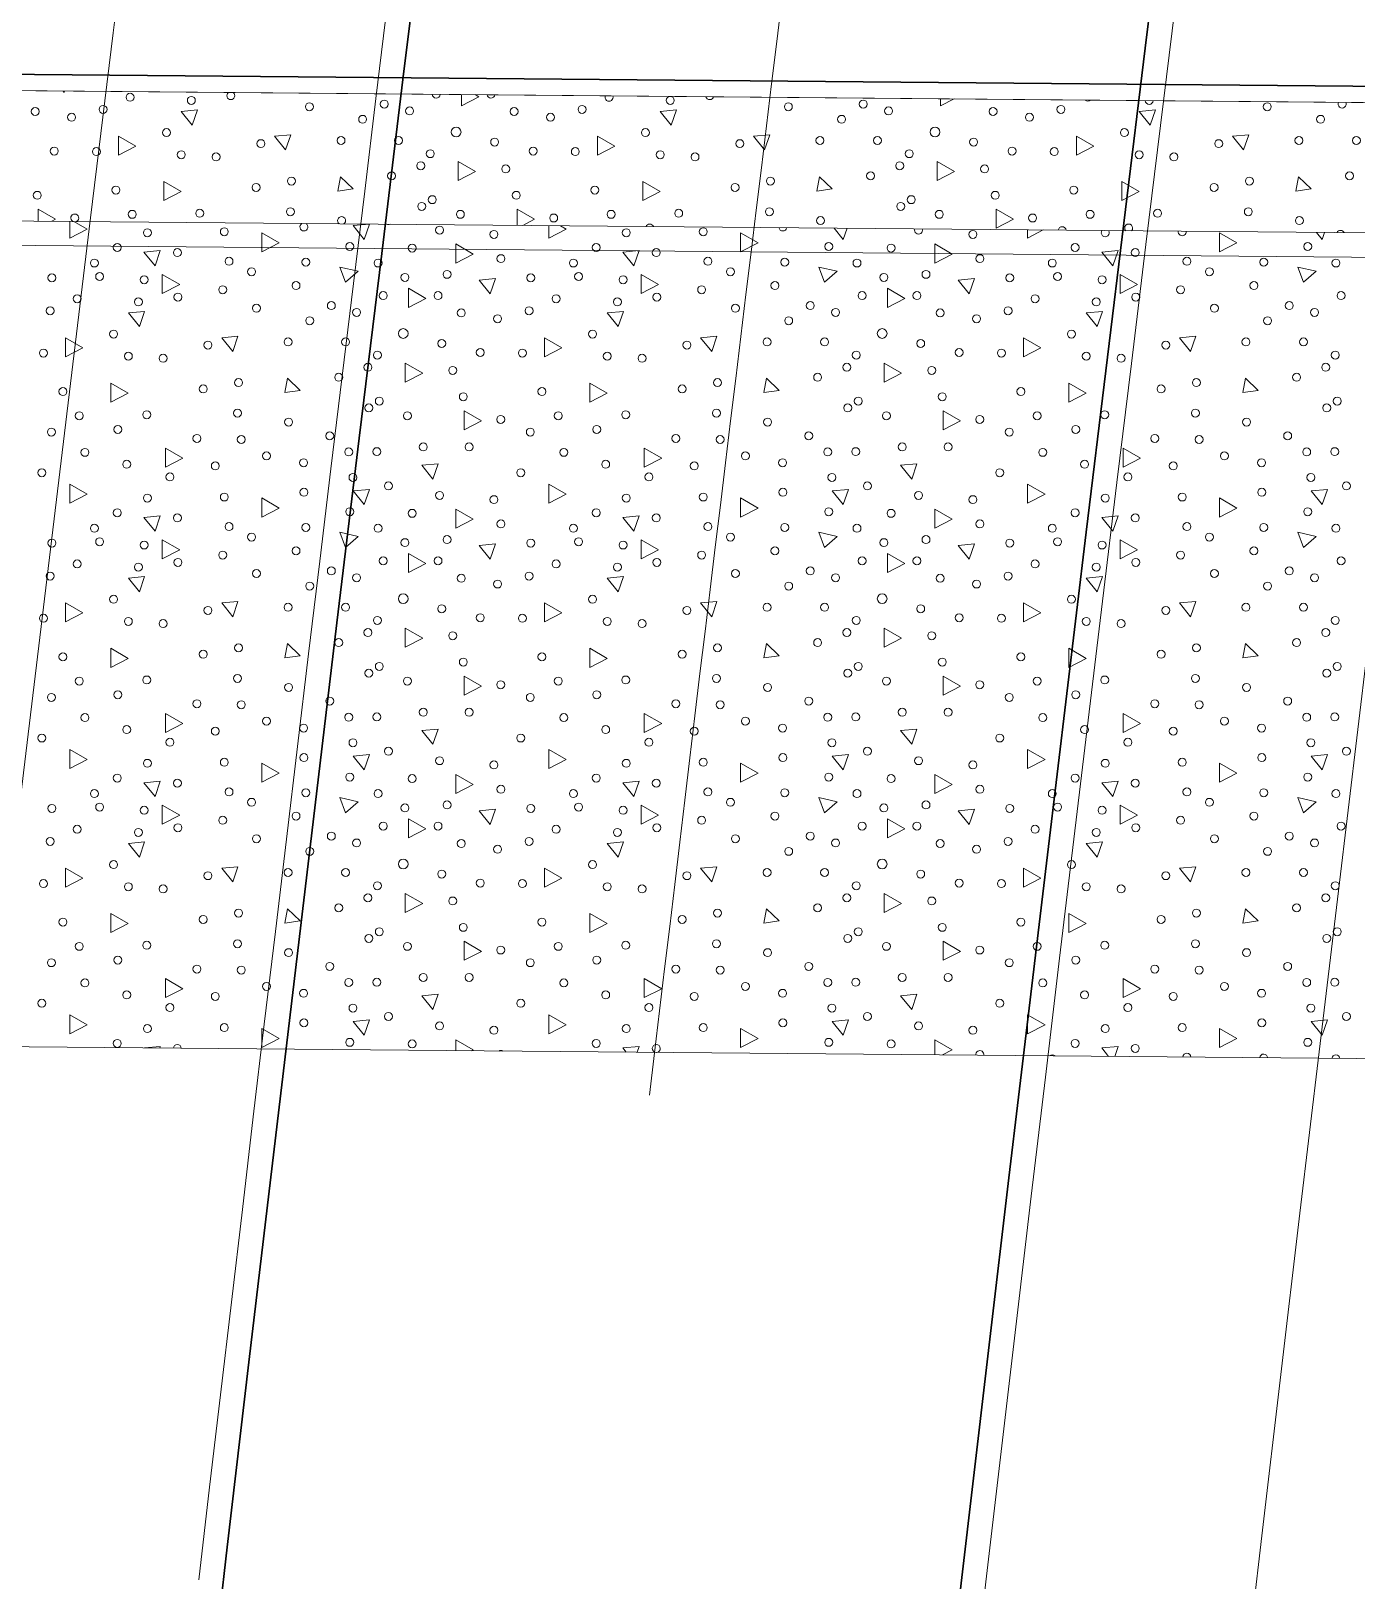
# Model space of a CAD drawing. Extents: x 2536801 to 2538856, y 7112140 to 7131569.
# Drawn here: x 2538284.7 to 2538338.9, y 7129073.7 to 7129137.1 of the extents above; entities that cross this region are included whole.
import ezdxf

# ---------------------------------------------------------------- set-up
doc = ezdxf.new("R2010")
doc.units = 0
doc.header["$LTSCALE"] = 100
doc.header["$MEASUREMENT"] = 0
for name, color, linetype, lineweight in [('D_BOC_XST', 4, 'Continuous', 13), ('D_CTB_1', 2, 'Continuous', 0), ('D_EOS_ML', 7, 'Continuous', 30), ('D_EOT_ML', 7, 'Continuous', 13), ('D_FOC_XST', 4, 'Continuous', 30), ('D_RIPRAP_1', 7, 'Continuous', 0)]:
    doc.layers.add(name, color=color, linetype=linetype, lineweight=lineweight)

msp = doc.modelspace()

# ---------------------------------------------------------------- linework, layer by layer
at = {"layer": 'D_BOC_XST', "lineweight": 0}
msp.add_line((2538223.747, 7129135.167), (2538357.661, 7129133.989), dxfattribs=at)
at = {"layer": 'D_BOC_XST', "lineweight": 0, "flags": 128}
msp.add_lwpolyline([(2538357.661, 7129133.989), (2538223.748, 7129135.167)], dxfattribs=at)
at = {"layer": 'D_CTB_1', "linetype": 'Continuous', "lineweight": 0, "ltscale": 0.025, "extrusion": (0, 0, -1)}
for radius, start, end in [(11516, 6.670132, 11.5299872), (11484, 1.8249254, 8.0891807), (11500, 6.7789796, 7.8867812)]:
    msp.add_arc((-2549729.581, 7127736.073), radius, start, end, dxfattribs=at)
at = {"layer": 'D_EOS_ML', "extrusion": (0, 0, -1)}
for radius, start, end in [(11515, 1.8249254, 11.5299872), (11485, 1.8249254, 10.3229376), (11597, 2.4104599, 9.790869)]:
    msp.add_arc((-2549729.581, 7127736.073), radius, start, end, dxfattribs=at)
at = {"layer": 'D_EOT_ML', "extrusion": (0, 0, -1)}
for radius, start, end in [(11527, 1.8249254, 11.5299872), (11473, 1.8249254, 10.3226488), (11587, 2.5612782, 9.6484591)]:
    msp.add_arc((-2549729.581, 7127736.073), radius, start, end, dxfattribs=at)
at = {"layer": 'D_FOC_XST'}
msp.add_line((2538223.754, 7129135.834), (2538358.409, 7129134.649), dxfattribs=at)
at = {"layer": 'D_RIPRAP_1', "color": 7, "linetype": 'Continuous', "lineweight": 0}
for p, q in [((2538297.222, 7129130.524), (2538297.33, 7129131.108)), ((2538297.848, 7129130.612), (2538297.222, 7129130.524)), ((2538297.33, 7129131.108), (2538297.848, 7129130.612)), ((2538316.824, 7129130.524), (2538316.932, 7129131.108)), ((2538317.45, 7129130.612), (2538316.824, 7129130.524)), ((2538316.932, 7129131.108), (2538317.45, 7129130.612)), ((2538336.426, 7129130.524), (2538336.534, 7129131.108)), ((2538337.052, 7129130.612), (2538336.426, 7129130.524)), ((2538336.534, 7129131.108), (2538337.052, 7129130.612)), ((2538262.841, 7129128.49), (2538358.348, 7129127.649)), ((2538295.056, 7129122.28), (2538295.164, 7129122.864)), ((2538295.682, 7129122.368), (2538295.056, 7129122.28)), ((2538295.164, 7129122.864), (2538295.682, 7129122.368)), ((2538314.658, 7129122.28), (2538314.766, 7129122.864)), ((2538315.284, 7129122.368), (2538314.658, 7129122.28)), ((2538314.766, 7129122.864), (2538315.284, 7129122.368)), ((2538334.26, 7129122.28), (2538334.368, 7129122.864)), ((2538334.886, 7129122.368), (2538334.26, 7129122.28)), ((2538334.368, 7129122.864), (2538334.886, 7129122.368)), ((2538295.056, 7129111.424), (2538295.164, 7129112.008)), ((2538295.682, 7129111.512), (2538295.056, 7129111.424)), ((2538295.164, 7129112.008), (2538295.682, 7129111.512)), ((2538314.658, 7129111.424), (2538314.766, 7129112.008)), ((2538315.284, 7129111.512), (2538314.658, 7129111.424)), ((2538314.766, 7129112.008), (2538315.284, 7129111.512)), ((2538334.26, 7129111.424), (2538334.368, 7129112.008)), ((2538334.886, 7129111.512), (2538334.26, 7129111.424)), ((2538334.368, 7129112.008), (2538334.886, 7129111.512)), ((2538295.056, 7129100.568), (2538295.164, 7129101.152)), ((2538295.164, 7129101.152), (2538295.682, 7129100.656)), ((2538314.658, 7129100.568), (2538314.766, 7129101.152)), ((2538314.766, 7129101.152), (2538315.284, 7129100.656)), ((2538334.26, 7129100.568), (2538334.368, 7129101.152)), ((2538334.368, 7129101.152), (2538334.886, 7129100.656)), ((2538295.682, 7129100.656), (2538295.056, 7129100.568)), ((2538315.284, 7129100.656), (2538314.658, 7129100.568)), ((2538334.886, 7129100.656), (2538334.26, 7129100.568))]:
    msp.add_line(p, q, dxfattribs=at)
at = {"layer": 'D_RIPRAP_1', "color": 7, "linetype": 'Continuous', "lineweight": 0, "flags": 128}
for points in [[(2538223.748, 7129135.167), (2538357.661, 7129133.989, -0.264232), (2538408.941, 7129104.255, -0.088771), (2538416.221, 7129084.409), (2538417.1, 7129084.305, 0.096526), (2538409.142, 7129105.833, 0.259472), (2538358.409, 7129134.649), (2538223.754, 7129135.834, -0.000001)], [(2538262.85, 7129129.49), (2538358.357, 7129128.649, -0.25617), (2538403.665, 7129103.284), (2538408.851, 7129094.993, 0.000211), (2538407.706, 7129085.424), (2538416.221, 7129084.409, 0.088771), (2538408.941, 7129104.255, 0.264232), (2538357.661, 7129133.989), (2538223.748, 7129135.167)]]:
    msp.add_lwpolyline(points, format="xyb", dxfattribs=at)
for points in [[(2538416.221, 7129084.409, 0.088771), (2538408.941, 7129104.255, 0.264232), (2538357.661, 7129133.989), (2538223.748, 7129135.167, 0.000001), (2538223.748, 7129135.167), (2538223.747, 7129135.167, 0.000001), (2538223.747, 7129135.167, 0.033064), (2538217.241, 7129134.794, 0.005237), (2538216.217, 7129134.656, 0.000823), (2538211.673, 7129096.728), (2538217.347, 7129105.3, -0.253968), (2538262.85, 7129129.49), (2538358.357, 7129128.649, -0.25617), (2538403.665, 7129103.284), (2538408.851, 7129094.993, 0.000013), (2538408.781, 7129094.41, 0.000198), (2538407.706, 7129085.424)], [(2538211.673, 7129096.728, 0.000013), (2538211.604, 7129096.145), (2538408.781, 7129094.41, -0.000013), (2538408.851, 7129094.993), (2538403.665, 7129103.284, 0.25617), (2538358.357, 7129128.649), (2538262.85, 7129129.49, 0.253968), (2538217.347, 7129105.3)], [(2538211.673, 7129096.728, 0.000013), (2538211.604, 7129096.145), (2538408.781, 7129094.41, -0.000013), (2538408.851, 7129094.993), (2538403.665, 7129103.284, 0.25617), (2538358.357, 7129128.649), (2538262.85, 7129129.49, 0.253968), (2538217.347, 7129105.3)]]:
    msp.add_lwpolyline(points, format="xyb", close=True, dxfattribs=at)
for points in [[(2538286.04, 7129134.619), (2538286.02, 7129134.56), (2538285.972, 7129134.62)], [(2538302.836, 7129134.471), (2538302.994, 7129134.38), (2538302.282, 7129134.012), (2538302.282, 7129134.476)], [(2538322.438, 7129134.299), (2538321.884, 7129134.012), (2538321.884, 7129134.303)], [(2538284.954, 7129129.295), (2538284.954, 7129129.78), (2538285.666, 7129129.37), (2538285.512, 7129129.29)], [(2538286.421, 7129129.282), (2538286.96, 7129128.972), (2538286.248, 7129128.604), (2538286.248, 7129129.284)], [(2538304.556, 7129129.123), (2538304.556, 7129129.78), (2538305.268, 7129129.37), (2538304.786, 7129129.121)], [(2538306.327, 7129129.107), (2538306.562, 7129128.972), (2538305.85, 7129128.604), (2538305.85, 7129129.111)], [(2538318.06, 7129129.004), (2538317.904, 7129128.55), (2538317.535, 7129129.009)], [(2538326.089, 7129128.933), (2538325.452, 7129128.604), (2538325.452, 7129128.939)], [(2538337.603, 7129128.832), (2538337.506, 7129128.55), (2538337.277, 7129128.835)], [(2538302.052, 7129095.349), (2538302.052, 7129095.792), (2538302.764, 7129095.382), (2538302.69, 7129095.344)], [(2538321.654, 7129095.177), (2538321.654, 7129095.792), (2538322.366, 7129095.382), (2538321.964, 7129095.174)], [(2538289.303, 7129095.462), (2538289.954, 7129095.524), (2538289.93, 7129095.456)], [(2538309.026, 7129095.288), (2538308.888, 7129095.46), (2538309.556, 7129095.524), (2538309.473, 7129095.284)], [(2538328.768, 7129095.114), (2538328.49, 7129095.46), (2538329.158, 7129095.524), (2538329.016, 7129095.112)]]:
    msp.add_lwpolyline(points, dxfattribs=at)
for points in [[(2538290.812, 7129133.784), (2538291.48, 7129133.848), (2538291.264, 7129133.222)], [(2538310.414, 7129133.784), (2538311.082, 7129133.848), (2538310.866, 7129133.222)], [(2538330.016, 7129133.784), (2538330.684, 7129133.848), (2538330.468, 7129133.222)], [(2538288.242, 7129131.992), (2538288.242, 7129132.77), (2538288.954, 7129132.36)], [(2538294.632, 7129132.77), (2538295.3, 7129132.834), (2538295.084, 7129132.208)], [(2538307.844, 7129131.992), (2538307.844, 7129132.77), (2538308.556, 7129132.36)], [(2538314.234, 7129132.77), (2538314.902, 7129132.834), (2538314.686, 7129132.208)], [(2538327.446, 7129131.992), (2538327.446, 7129132.77), (2538328.158, 7129132.36)], [(2538333.836, 7129132.77), (2538334.504, 7129132.834), (2538334.288, 7129132.208)], [(2538302.146, 7129130.956), (2538302.146, 7129131.734), (2538302.858, 7129131.324)], [(2538321.748, 7129130.956), (2538321.748, 7129131.734), (2538322.46, 7129131.324)], [(2538290.098, 7129130.136), (2538290.098, 7129130.914), (2538290.81, 7129130.504)], [(2538309.7, 7129130.136), (2538309.7, 7129130.914), (2538310.412, 7129130.504)], [(2538329.302, 7129130.136), (2538329.302, 7129130.914), (2538330.014, 7129130.504)], [(2538324.158, 7129129.002), (2538324.158, 7129129.78), (2538324.87, 7129129.37)], [(2538294.104, 7129128.044), (2538294.104, 7129128.822), (2538294.816, 7129128.412)], [(2538297.85, 7129129.112), (2538298.518, 7129129.176), (2538298.302, 7129128.55)], [(2538313.706, 7129128.044), (2538313.706, 7129128.822), (2538314.418, 7129128.412)], [(2538333.308, 7129128.044), (2538333.308, 7129128.822), (2538334.02, 7129128.412)], [(2538289.286, 7129128.028), (2538289.954, 7129128.092), (2538289.738, 7129127.466)], [(2538302.052, 7129127.582), (2538302.052, 7129128.36), (2538302.764, 7129127.95)], [(2538308.888, 7129128.028), (2538309.556, 7129128.092), (2538309.34, 7129127.466)], [(2538321.654, 7129127.582), (2538321.654, 7129128.36), (2538322.366, 7129127.95)], [(2538328.49, 7129128.028), (2538329.158, 7129128.092), (2538328.942, 7129127.466)], [(2538297.538, 7129126.792), (2538297.3, 7129127.418), (2538298.056, 7129127.244)], [(2538317.14, 7129126.792), (2538316.902, 7129127.418), (2538317.658, 7129127.244)], [(2538336.742, 7129126.792), (2538336.504, 7129127.418), (2538337.26, 7129127.244)], [(2538290.036, 7129126.336), (2538290.036, 7129127.114), (2538290.748, 7129126.704)], [(2538303.004, 7129126.878), (2538303.672, 7129126.942), (2538303.456, 7129126.316)], [(2538309.638, 7129126.336), (2538309.638, 7129127.114), (2538310.35, 7129126.704)], [(2538322.606, 7129126.878), (2538323.274, 7129126.942), (2538323.058, 7129126.316)], [(2538329.24, 7129126.336), (2538329.24, 7129127.114), (2538329.952, 7129126.704)], [(2538300.116, 7129125.768), (2538300.116, 7129126.546), (2538300.828, 7129126.136)], [(2538319.718, 7129125.768), (2538319.718, 7129126.546), (2538320.43, 7129126.136)], [(2538288.646, 7129125.54), (2538289.314, 7129125.604), (2538289.098, 7129124.978)], [(2538308.248, 7129125.54), (2538308.916, 7129125.604), (2538308.7, 7129124.978)], [(2538327.85, 7129125.54), (2538328.518, 7129125.604), (2538328.302, 7129124.978)], [(2538286.076, 7129123.748), (2538286.076, 7129124.526), (2538286.788, 7129124.116)], [(2538292.466, 7129124.526), (2538293.134, 7129124.59), (2538292.918, 7129123.964)], [(2538305.678, 7129123.748), (2538305.678, 7129124.526), (2538306.39, 7129124.116)], [(2538312.068, 7129124.526), (2538312.736, 7129124.59), (2538312.52, 7129123.964)], [(2538325.28, 7129123.748), (2538325.28, 7129124.526), (2538325.992, 7129124.116)], [(2538331.67, 7129124.526), (2538332.338, 7129124.59), (2538332.122, 7129123.964)], [(2538299.98, 7129122.712), (2538299.98, 7129123.49), (2538300.692, 7129123.08)], [(2538319.582, 7129122.712), (2538319.582, 7129123.49), (2538320.294, 7129123.08)], [(2538287.932, 7129121.892), (2538287.932, 7129122.67), (2538288.644, 7129122.26)], [(2538307.534, 7129121.892), (2538307.534, 7129122.67), (2538308.246, 7129122.26)], [(2538327.136, 7129121.892), (2538327.136, 7129122.67), (2538327.848, 7129122.26)], [(2538302.39, 7129120.758), (2538302.39, 7129121.536), (2538303.102, 7129121.126)], [(2538321.992, 7129120.758), (2538321.992, 7129121.536), (2538322.704, 7129121.126)], [(2538290.16, 7129119.23), (2538290.16, 7129120.008), (2538290.872, 7129119.598)], [(2538309.762, 7129119.23), (2538309.762, 7129120.008), (2538310.474, 7129119.598)], [(2538329.364, 7129119.23), (2538329.364, 7129120.008), (2538330.076, 7129119.598)], [(2538300.652, 7129119.304), (2538301.32, 7129119.368), (2538301.104, 7129118.742)], [(2538320.254, 7129119.304), (2538320.922, 7129119.368), (2538320.706, 7129118.742)], [(2538286.248, 7129117.748), (2538286.248, 7129118.526), (2538286.96, 7129118.116)], [(2538305.85, 7129117.748), (2538305.85, 7129118.526), (2538306.562, 7129118.116)], [(2538325.452, 7129117.748), (2538325.452, 7129118.526), (2538326.164, 7129118.116)], [(2538294.104, 7129117.188), (2538294.104, 7129117.966), (2538294.816, 7129117.556)], [(2538297.85, 7129118.256), (2538298.518, 7129118.32), (2538298.302, 7129117.694)], [(2538313.706, 7129117.188), (2538313.706, 7129117.966), (2538314.418, 7129117.556)], [(2538317.452, 7129118.256), (2538318.12, 7129118.32), (2538317.904, 7129117.694)], [(2538333.308, 7129117.188), (2538333.308, 7129117.966), (2538334.02, 7129117.556)], [(2538337.054, 7129118.256), (2538337.722, 7129118.32), (2538337.506, 7129117.694)], [(2538289.286, 7129117.172), (2538289.954, 7129117.236), (2538289.738, 7129116.61)], [(2538302.052, 7129116.726), (2538302.052, 7129117.504), (2538302.764, 7129117.094)], [(2538308.888, 7129117.172), (2538309.556, 7129117.236), (2538309.34, 7129116.61)], [(2538321.654, 7129116.726), (2538321.654, 7129117.504), (2538322.366, 7129117.094)], [(2538328.49, 7129117.172), (2538329.158, 7129117.236), (2538328.942, 7129116.61)], [(2538290.036, 7129115.48), (2538290.036, 7129116.258), (2538290.748, 7129115.848)], [(2538297.538, 7129115.936), (2538297.3, 7129116.562), (2538298.056, 7129116.388)], [(2538303.004, 7129116.022), (2538303.672, 7129116.086), (2538303.456, 7129115.46)], [(2538309.638, 7129115.48), (2538309.638, 7129116.258), (2538310.35, 7129115.848)], [(2538317.14, 7129115.936), (2538316.902, 7129116.562), (2538317.658, 7129116.388)], [(2538322.606, 7129116.022), (2538323.274, 7129116.086), (2538323.058, 7129115.46)], [(2538329.24, 7129115.48), (2538329.24, 7129116.258), (2538329.952, 7129115.848)], [(2538336.742, 7129115.936), (2538336.504, 7129116.562), (2538337.26, 7129116.388)], [(2538300.116, 7129114.912), (2538300.116, 7129115.69), (2538300.828, 7129115.28)], [(2538319.718, 7129114.912), (2538319.718, 7129115.69), (2538320.43, 7129115.28)], [(2538288.646, 7129114.684), (2538289.314, 7129114.748), (2538289.098, 7129114.122)], [(2538308.248, 7129114.684), (2538308.916, 7129114.748), (2538308.7, 7129114.122)], [(2538327.85, 7129114.684), (2538328.518, 7129114.748), (2538328.302, 7129114.122)], [(2538286.076, 7129112.892), (2538286.076, 7129113.67), (2538286.788, 7129113.26)], [(2538292.466, 7129113.67), (2538293.134, 7129113.734), (2538292.918, 7129113.108)], [(2538305.678, 7129112.892), (2538305.678, 7129113.67), (2538306.39, 7129113.26)], [(2538312.068, 7129113.67), (2538312.736, 7129113.734), (2538312.52, 7129113.108)], [(2538325.28, 7129112.892), (2538325.28, 7129113.67), (2538325.992, 7129113.26)], [(2538331.67, 7129113.67), (2538332.338, 7129113.734), (2538332.122, 7129113.108)], [(2538299.98, 7129111.856), (2538299.98, 7129112.634), (2538300.692, 7129112.224)], [(2538319.582, 7129111.856), (2538319.582, 7129112.634), (2538320.294, 7129112.224)], [(2538287.932, 7129111.036), (2538287.932, 7129111.814), (2538288.644, 7129111.404)], [(2538307.534, 7129111.036), (2538307.534, 7129111.814), (2538308.246, 7129111.404)], [(2538327.136, 7129111.036), (2538327.136, 7129111.814), (2538327.848, 7129111.404)], [(2538302.39, 7129109.902), (2538302.39, 7129110.68), (2538303.102, 7129110.27)], [(2538321.992, 7129109.902), (2538321.992, 7129110.68), (2538322.704, 7129110.27)], [(2538290.16, 7129108.374), (2538290.16, 7129109.152), (2538290.872, 7129108.742)], [(2538309.762, 7129108.374), (2538309.762, 7129109.152), (2538310.474, 7129108.742)], [(2538329.364, 7129108.374), (2538329.364, 7129109.152), (2538330.076, 7129108.742)], [(2538300.652, 7129108.448), (2538301.32, 7129108.512), (2538301.104, 7129107.886)], [(2538320.254, 7129108.448), (2538320.922, 7129108.512), (2538320.706, 7129107.886)], [(2538286.248, 7129106.892), (2538286.248, 7129107.67), (2538286.96, 7129107.26)], [(2538294.104, 7129106.332), (2538294.104, 7129107.11), (2538294.816, 7129106.7)], [(2538297.85, 7129107.4), (2538298.518, 7129107.464), (2538298.302, 7129106.838)], [(2538305.85, 7129106.892), (2538305.85, 7129107.67), (2538306.562, 7129107.26)], [(2538313.706, 7129106.332), (2538313.706, 7129107.11), (2538314.418, 7129106.7)], [(2538317.452, 7129107.4), (2538318.12, 7129107.464), (2538317.904, 7129106.838)], [(2538325.452, 7129106.892), (2538325.452, 7129107.67), (2538326.164, 7129107.26)], [(2538333.308, 7129106.332), (2538333.308, 7129107.11), (2538334.02, 7129106.7)], [(2538337.054, 7129107.4), (2538337.722, 7129107.464), (2538337.506, 7129106.838)], [(2538302.052, 7129105.87), (2538302.052, 7129106.648), (2538302.764, 7129106.238)], [(2538321.654, 7129105.87), (2538321.654, 7129106.648), (2538322.366, 7129106.238)], [(2538289.286, 7129106.316), (2538289.954, 7129106.38), (2538289.738, 7129105.754)], [(2538308.888, 7129106.316), (2538309.556, 7129106.38), (2538309.34, 7129105.754)], [(2538328.49, 7129106.316), (2538329.158, 7129106.38), (2538328.942, 7129105.754)], [(2538290.036, 7129104.624), (2538290.036, 7129105.402), (2538290.748, 7129104.992)], [(2538297.538, 7129105.08), (2538297.3, 7129105.706), (2538298.056, 7129105.532)], [(2538303.004, 7129105.166), (2538303.672, 7129105.23), (2538303.456, 7129104.604)], [(2538309.638, 7129104.624), (2538309.638, 7129105.402), (2538310.35, 7129104.992)], [(2538317.14, 7129105.08), (2538316.902, 7129105.706), (2538317.658, 7129105.532)], [(2538322.606, 7129105.166), (2538323.274, 7129105.23), (2538323.058, 7129104.604)], [(2538329.24, 7129104.624), (2538329.24, 7129105.402), (2538329.952, 7129104.992)], [(2538336.742, 7129105.08), (2538336.504, 7129105.706), (2538337.26, 7129105.532)], [(2538300.116, 7129104.056), (2538300.116, 7129104.834), (2538300.828, 7129104.424)], [(2538319.718, 7129104.056), (2538319.718, 7129104.834), (2538320.43, 7129104.424)], [(2538288.646, 7129103.828), (2538289.314, 7129103.892), (2538289.098, 7129103.266)], [(2538308.248, 7129103.828), (2538308.916, 7129103.892), (2538308.7, 7129103.266)], [(2538327.85, 7129103.828), (2538328.518, 7129103.892), (2538328.302, 7129103.266)], [(2538286.076, 7129102.036), (2538286.076, 7129102.814), (2538286.788, 7129102.404)], [(2538292.466, 7129102.814), (2538293.134, 7129102.878), (2538292.918, 7129102.252)], [(2538305.678, 7129102.036), (2538305.678, 7129102.814), (2538306.39, 7129102.404)], [(2538312.068, 7129102.814), (2538312.736, 7129102.878), (2538312.52, 7129102.252)], [(2538325.28, 7129102.036), (2538325.28, 7129102.814), (2538325.992, 7129102.404)], [(2538331.67, 7129102.814), (2538332.338, 7129102.878), (2538332.122, 7129102.252)], [(2538299.98, 7129101), (2538299.98, 7129101.778), (2538300.692, 7129101.368)], [(2538319.582, 7129101), (2538319.582, 7129101.778), (2538320.294, 7129101.368)], [(2538287.932, 7129100.18), (2538287.932, 7129100.958), (2538288.644, 7129100.548)], [(2538307.534, 7129100.18), (2538307.534, 7129100.958), (2538308.246, 7129100.548)], [(2538327.136, 7129100.18), (2538327.136, 7129100.958), (2538327.848, 7129100.548)], [(2538302.39, 7129099.046), (2538302.39, 7129099.824), (2538303.102, 7129099.414)], [(2538321.992, 7129099.046), (2538321.992, 7129099.824), (2538322.704, 7129099.414)], [(2538290.16, 7129097.518), (2538290.16, 7129098.296), (2538290.872, 7129097.886)], [(2538309.762, 7129097.518), (2538309.762, 7129098.296), (2538310.474, 7129097.886)], [(2538329.364, 7129097.518), (2538329.364, 7129098.296), (2538330.076, 7129097.886)], [(2538300.652, 7129097.592), (2538301.32, 7129097.656), (2538301.104, 7129097.03)], [(2538320.254, 7129097.592), (2538320.922, 7129097.656), (2538320.706, 7129097.03)], [(2538286.248, 7129096.036), (2538286.248, 7129096.814), (2538286.96, 7129096.404)], [(2538297.85, 7129096.544), (2538298.518, 7129096.608), (2538298.302, 7129095.982)], [(2538305.85, 7129096.036), (2538305.85, 7129096.814), (2538306.562, 7129096.404)], [(2538317.452, 7129096.544), (2538318.12, 7129096.608), (2538317.904, 7129095.982)], [(2538325.452, 7129096.036), (2538325.452, 7129096.814), (2538326.164, 7129096.404)], [(2538337.054, 7129096.544), (2538337.722, 7129096.608), (2538337.506, 7129095.982)], [(2538294.104, 7129095.476), (2538294.104, 7129096.254), (2538294.816, 7129095.844)], [(2538313.706, 7129095.476), (2538313.706, 7129096.254), (2538314.418, 7129095.844)], [(2538333.308, 7129095.476), (2538333.308, 7129096.254), (2538334.02, 7129095.844)]]:
    msp.add_lwpolyline(points, close=True, dxfattribs=at)
at = {"layer": 'D_RIPRAP_1', "color": 7, "linetype": 'Continuous', "lineweight": 0}
for centre, radius in [((2538288.718, 7129134.366), 0.163), ((2538291.224, 7129134.236), 0.163), ((2538310.826, 7129134.236), 0.163), ((2538284.834, 7129133.782), 0.163), ((2538286.322, 7129133.546), 0.163), ((2538287.612, 7129133.87), 0.163), ((2538296.056, 7129133.976), 0.163), ((2538299.12, 7129134.084), 0.163), ((2538300.156, 7129133.804), 0.163), ((2538304.436, 7129133.782), 0.163), ((2538305.924, 7129133.546), 0.163), ((2538307.214, 7129133.87), 0.163), ((2538315.658, 7129133.976), 0.163), ((2538318.722, 7129134.084), 0.163), ((2538319.758, 7129133.804), 0.163), ((2538324.038, 7129133.782), 0.163), ((2538325.526, 7129133.546), 0.163), ((2538326.816, 7129133.87), 0.163), ((2538335.26, 7129133.976), 0.163), ((2538290.208, 7129132.92), 0.163), ((2538298.236, 7129133.462), 0.163), ((2538302.062, 7129132.942), 0.199), ((2538309.81, 7129132.92), 0.163), ((2538317.838, 7129133.462), 0.163), ((2538321.664, 7129132.942), 0.199), ((2538329.412, 7129132.92), 0.163), ((2538337.44, 7129133.462), 0.163), ((2538294.07, 7129132.466), 0.163), ((2538297.35, 7129132.596), 0.163), ((2538299.704, 7129132.596), 0.163), ((2538303.638, 7129132.532), 0.163), ((2538313.672, 7129132.466), 0.163), ((2538316.952, 7129132.596), 0.163), ((2538319.306, 7129132.596), 0.163), ((2538323.24, 7129132.532), 0.163), ((2538333.274, 7129132.466), 0.163), ((2538336.554, 7129132.596), 0.163), ((2538338.908, 7129132.596), 0.163), ((2538285.612, 7129132.164), 0.163), ((2538287.338, 7129132.142), 0.163), ((2538290.812, 7129132.014), 0.163), ((2538292.236, 7129131.926), 0.163), ((2538301.004, 7129132.056), 0.163), ((2538305.214, 7129132.164), 0.163), ((2538306.94, 7129132.142), 0.163), ((2538310.414, 7129132.014), 0.163), ((2538311.838, 7129131.926), 0.163), ((2538320.606, 7129132.056), 0.163), ((2538324.816, 7129132.164), 0.163), ((2538326.542, 7129132.142), 0.163), ((2538330.016, 7129132.014), 0.163), ((2538331.44, 7129131.926), 0.163), ((2538299.422, 7129131.15), 0.163), ((2538300.616, 7129131.56), 0.163), ((2538304.09, 7129131.43), 0.163), ((2538319.024, 7129131.15), 0.163), ((2538320.218, 7129131.56), 0.163), ((2538323.692, 7129131.43), 0.163), ((2538338.626, 7129131.15), 0.163), ((2538288.136, 7129130.566), 0.163), ((2538293.876, 7129130.674), 0.163), ((2538295.322, 7129130.934), 0.163), ((2538307.738, 7129130.566), 0.163), ((2538313.478, 7129130.674), 0.163), ((2538314.924, 7129130.934), 0.163), ((2538327.34, 7129130.566), 0.163), ((2538333.08, 7129130.674), 0.163), ((2538334.526, 7129130.934), 0.163), ((2538284.92, 7129130.352), 0.163), ((2538300.654, 7129129.898), 0.163), ((2538301.084, 7129130.174), 0.163), ((2538304.522, 7129130.352), 0.163), ((2538320.256, 7129129.898), 0.163), ((2538320.686, 7129130.174), 0.163), ((2538324.124, 7129130.352), 0.163), ((2538288.804, 7129129.574), 0.163), ((2538291.568, 7129129.618), 0.163), ((2538295.28, 7129129.682), 0.163), ((2538302.234, 7129129.574), 0.163), ((2538306.054, 7129129.424), 0.163), ((2538308.406, 7129129.574), 0.163), ((2538311.17, 7129129.618), 0.163), ((2538314.882, 7129129.682), 0.163), ((2538316.974, 7129129.316), 0.163), ((2538321.836, 7129129.574), 0.163), ((2538325.656, 7129129.424), 0.163), ((2538328.008, 7129129.574), 0.163), ((2538330.772, 7129129.618), 0.163), ((2538334.484, 7129129.682), 0.163), ((2538336.576, 7129129.316), 0.163), ((2538289.424, 7129128.82), 0.163), ((2538292.574, 7129128.862), 0.163), ((2538301.384, 7129128.928), 0.163), ((2538303.608, 7129128.754), 0.163), ((2538309.026, 7129128.82), 0.163), ((2538312.176, 7129128.862), 0.163), ((2538323.21, 7129128.754), 0.163), ((2538288.192, 7129128.216), 0.163), ((2538290.652, 7129128.008), 0.163), ((2538297.71, 7129128.258), 0.163), ((2538300.262, 7129128.194), 0.163), ((2538307.794, 7129128.216), 0.163), ((2538310.254, 7129128.008), 0.163), ((2538317.312, 7129128.258), 0.163), ((2538319.864, 7129128.194), 0.163), ((2538327.396, 7129128.216), 0.163), ((2538329.856, 7129128.008), 0.163), ((2538336.914, 7129128.258), 0.163), ((2538287.258, 7129127.582), 0.163), ((2538292.766, 7129127.652), 0.163), ((2538293.688, 7129127.224), 0.163), ((2538295.91, 7129127.616), 0.163), ((2538298.866, 7129127.582), 0.163), ((2538303.894, 7129127.76), 0.163), ((2538306.86, 7129127.582), 0.163), ((2538312.368, 7129127.652), 0.163), ((2538313.29, 7129127.224), 0.163), ((2538315.512, 7129127.616), 0.163), ((2538318.468, 7129127.582), 0.163), ((2538323.496, 7129127.76), 0.163), ((2538326.462, 7129127.582), 0.163), ((2538331.97, 7129127.652), 0.163), ((2538332.892, 7129127.224), 0.163), ((2538335.114, 7129127.616), 0.163), ((2538338.07, 7129127.582), 0.163), ((2538285.516, 7129126.976), 0.163), ((2538287.472, 7129127.03), 0.163), ((2538289.294, 7129126.898), 0.163), ((2538295.508, 7129126.66), 0.163), ((2538299.966, 7129126.994), 0.163), ((2538301.69, 7129127.118), 0.163), ((2538305.118, 7129126.976), 0.163), ((2538307.074, 7129127.03), 0.163), ((2538308.896, 7129126.898), 0.163), ((2538315.11, 7129126.66), 0.163), ((2538319.568, 7129126.994), 0.163), ((2538321.292, 7129127.118), 0.163), ((2538324.72, 7129126.976), 0.163), ((2538326.676, 7129127.03), 0.163), ((2538328.498, 7129126.898), 0.163), ((2538334.712, 7129126.66), 0.163), ((2538286.552, 7129126.122), 0.163), ((2538289.058, 7129125.992), 0.163), ((2538290.674, 7129126.186), 0.163), ((2538292.508, 7129126.488), 0.163), ((2538299.076, 7129126.25), 0.163), ((2538301.32, 7129126.25), 0.163), ((2538306.154, 7129126.122), 0.163), ((2538308.66, 7129125.992), 0.163), ((2538310.276, 7129126.186), 0.163), ((2538312.11, 7129126.488), 0.163), ((2538318.678, 7129126.25), 0.163), ((2538320.922, 7129126.25), 0.163), ((2538325.756, 7129126.122), 0.163), ((2538328.262, 7129125.992), 0.163), ((2538329.878, 7129126.186), 0.163), ((2538331.712, 7129126.488), 0.163), ((2538338.28, 7129126.25), 0.163), ((2538285.446, 7129125.626), 0.163), ((2538293.89, 7129125.732), 0.163), ((2538296.954, 7129125.84), 0.163), ((2538297.99, 7129125.56), 0.163), ((2538302.27, 7129125.538), 0.163), ((2538303.758, 7129125.302), 0.163), ((2538305.048, 7129125.626), 0.163), ((2538313.492, 7129125.732), 0.163), ((2538316.556, 7129125.84), 0.163), ((2538317.592, 7129125.56), 0.163), ((2538321.872, 7129125.538), 0.163), ((2538323.36, 7129125.302), 0.163), ((2538324.65, 7129125.626), 0.163), ((2538333.094, 7129125.732), 0.163), ((2538336.158, 7129125.84), 0.163), ((2538337.194, 7129125.56), 0.163), ((2538288.042, 7129124.676), 0.163), ((2538296.07, 7129125.218), 0.163), ((2538299.896, 7129124.698), 0.199), ((2538307.644, 7129124.676), 0.163), ((2538315.672, 7129125.218), 0.163), ((2538319.498, 7129124.698), 0.199), ((2538327.246, 7129124.676), 0.163), ((2538335.274, 7129125.218), 0.163), ((2538291.904, 7129124.222), 0.163), ((2538295.184, 7129124.352), 0.163), ((2538297.538, 7129124.352), 0.163), ((2538301.472, 7129124.288), 0.163), ((2538311.506, 7129124.222), 0.163), ((2538314.786, 7129124.352), 0.163), ((2538317.14, 7129124.352), 0.163), ((2538321.074, 7129124.288), 0.163), ((2538331.108, 7129124.222), 0.163), ((2538334.388, 7129124.352), 0.163), ((2538336.742, 7129124.352), 0.163), ((2538285.172, 7129123.898), 0.163), ((2538288.646, 7129123.77), 0.163), ((2538290.07, 7129123.682), 0.163), ((2538298.838, 7129123.812), 0.163), ((2538303.048, 7129123.92), 0.163), ((2538304.774, 7129123.898), 0.163), ((2538308.248, 7129123.77), 0.163), ((2538309.672, 7129123.682), 0.163), ((2538318.44, 7129123.812), 0.163), ((2538322.65, 7129123.92), 0.163), ((2538324.376, 7129123.898), 0.163), ((2538327.85, 7129123.77), 0.163), ((2538329.274, 7129123.682), 0.163), ((2538338.042, 7129123.812), 0.163), ((2538297.256, 7129122.906), 0.163), ((2538298.45, 7129123.316), 0.163), ((2538301.924, 7129123.186), 0.163), ((2538316.858, 7129122.906), 0.163), ((2538318.052, 7129123.316), 0.163), ((2538321.526, 7129123.186), 0.163), ((2538336.46, 7129122.906), 0.163), ((2538337.654, 7129123.316), 0.163), ((2538285.97, 7129122.322), 0.163), ((2538291.71, 7129122.43), 0.163), ((2538293.156, 7129122.69), 0.163), ((2538305.572, 7129122.322), 0.163), ((2538311.312, 7129122.43), 0.163), ((2538312.758, 7129122.69), 0.163), ((2538325.174, 7129122.322), 0.163), ((2538330.914, 7129122.43), 0.163), ((2538332.36, 7129122.69), 0.163), ((2538298.488, 7129121.654), 0.163), ((2538298.918, 7129121.93), 0.163), ((2538302.356, 7129122.108), 0.163), ((2538318.09, 7129121.654), 0.163), ((2538318.52, 7129121.93), 0.163), ((2538321.958, 7129122.108), 0.163), ((2538337.692, 7129121.654), 0.163), ((2538338.122, 7129121.93), 0.163), ((2538286.638, 7129121.33), 0.163), ((2538289.402, 7129121.374), 0.163), ((2538293.114, 7129121.438), 0.163), ((2538295.206, 7129121.072), 0.163), ((2538300.068, 7129121.33), 0.163), ((2538303.888, 7129121.18), 0.163), ((2538306.24, 7129121.33), 0.163), ((2538309.004, 7129121.374), 0.163), ((2538312.716, 7129121.438), 0.163), ((2538314.808, 7129121.072), 0.163), ((2538319.67, 7129121.33), 0.163), ((2538323.49, 7129121.18), 0.163), ((2538325.842, 7129121.33), 0.163), ((2538328.606, 7129121.374), 0.163), ((2538332.318, 7129121.438), 0.163), ((2538334.41, 7129121.072), 0.163), ((2538285.496, 7129120.662), 0.163), ((2538288.216, 7129120.77), 0.163), ((2538291.452, 7129120.402), 0.163), ((2538293.266, 7129120.36), 0.163), ((2538296.89, 7129120.51), 0.163), ((2538305.098, 7129120.662), 0.163), ((2538307.818, 7129120.77), 0.163), ((2538311.054, 7129120.402), 0.163), ((2538312.868, 7129120.36), 0.163), ((2538316.492, 7129120.51), 0.163), ((2538324.7, 7129120.662), 0.163), ((2538327.42, 7129120.77), 0.163), ((2538330.656, 7129120.402), 0.163), ((2538332.47, 7129120.36), 0.163), ((2538336.094, 7129120.51), 0.163), ((2538286.868, 7129119.834), 0.163), ((2538294.3, 7129119.69), 0.163), ((2538297.668, 7129119.852), 0.163), ((2538298.816, 7129119.862), 0.163), ((2538300.716, 7129120.056), 0.163), ((2538302.594, 7129120.056), 0.163), ((2538306.47, 7129119.834), 0.163), ((2538313.902, 7129119.69), 0.163), ((2538317.27, 7129119.852), 0.163), ((2538318.418, 7129119.862), 0.163), ((2538320.318, 7129120.056), 0.163), ((2538322.196, 7129120.056), 0.163), ((2538326.072, 7129119.834), 0.163), ((2538333.504, 7129119.69), 0.163), ((2538336.872, 7129119.852), 0.163), ((2538338.02, 7129119.862), 0.163), ((2538285.106, 7129119), 0.163), ((2538288.58, 7129119.344), 0.163), ((2538292.206, 7129119.28), 0.163), ((2538295.82, 7129119.408), 0.163), ((2538304.708, 7129119), 0.163), ((2538308.182, 7129119.344), 0.163), ((2538311.808, 7129119.28), 0.163), ((2538315.422, 7129119.408), 0.163), ((2538324.31, 7129119), 0.163), ((2538327.784, 7129119.344), 0.163), ((2538331.41, 7129119.28), 0.163), ((2538335.024, 7129119.408), 0.163), ((2538290.35, 7129118.826), 0.163), ((2538297.84, 7129118.806), 0.163), ((2538299.292, 7129118.46), 0.163), ((2538309.952, 7129118.826), 0.163), ((2538317.442, 7129118.806), 0.163), ((2538318.894, 7129118.46), 0.163), ((2538329.554, 7129118.826), 0.163), ((2538337.044, 7129118.806), 0.163), ((2538338.496, 7129118.46), 0.163), ((2538289.424, 7129117.964), 0.163), ((2538292.574, 7129118.006), 0.163), ((2538295.832, 7129118.2), 0.163), ((2538301.384, 7129118.072), 0.163), ((2538303.608, 7129117.898), 0.163), ((2538309.026, 7129117.964), 0.163), ((2538312.176, 7129118.006), 0.163), ((2538315.434, 7129118.2), 0.163), ((2538320.986, 7129118.072), 0.163), ((2538323.21, 7129117.898), 0.163), ((2538328.628, 7129117.964), 0.163), ((2538331.778, 7129118.006), 0.163), ((2538335.036, 7129118.2), 0.163), ((2538288.192, 7129117.36), 0.163), ((2538290.652, 7129117.152), 0.163), ((2538297.71, 7129117.402), 0.163), ((2538300.262, 7129117.338), 0.163), ((2538307.794, 7129117.36), 0.163), ((2538310.254, 7129117.152), 0.163), ((2538317.312, 7129117.402), 0.163), ((2538319.864, 7129117.338), 0.163), ((2538327.396, 7129117.36), 0.163), ((2538329.856, 7129117.152), 0.163), ((2538336.914, 7129117.402), 0.163), ((2538287.258, 7129116.726), 0.163), ((2538292.766, 7129116.796), 0.163), ((2538295.91, 7129116.76), 0.163), ((2538298.866, 7129116.726), 0.163), ((2538303.894, 7129116.904), 0.163), ((2538306.86, 7129116.726), 0.163), ((2538312.368, 7129116.796), 0.163), ((2538315.512, 7129116.76), 0.163), ((2538318.468, 7129116.726), 0.163), ((2538323.496, 7129116.904), 0.163), ((2538326.462, 7129116.726), 0.163), ((2538331.97, 7129116.796), 0.163), ((2538335.114, 7129116.76), 0.163), ((2538338.07, 7129116.726), 0.163), ((2538285.516, 7129116.12), 0.163), ((2538287.472, 7129116.174), 0.163), ((2538289.294, 7129116.042), 0.163), ((2538293.688, 7129116.368), 0.163), ((2538295.508, 7129115.804), 0.163), ((2538299.966, 7129116.138), 0.163), ((2538301.69, 7129116.262), 0.163), ((2538305.118, 7129116.12), 0.163), ((2538307.074, 7129116.174), 0.163), ((2538308.896, 7129116.042), 0.163), ((2538313.29, 7129116.368), 0.163), ((2538315.11, 7129115.804), 0.163), ((2538319.568, 7129116.138), 0.163), ((2538321.292, 7129116.262), 0.163), ((2538324.72, 7129116.12), 0.163), ((2538326.676, 7129116.174), 0.163), ((2538328.498, 7129116.042), 0.163), ((2538332.892, 7129116.368), 0.163), ((2538334.712, 7129115.804), 0.163), ((2538286.552, 7129115.266), 0.163), ((2538290.674, 7129115.33), 0.163), ((2538292.508, 7129115.632), 0.163), ((2538299.076, 7129115.394), 0.163), ((2538301.32, 7129115.394), 0.163), ((2538306.154, 7129115.266), 0.163), ((2538310.276, 7129115.33), 0.163), ((2538312.11, 7129115.632), 0.163), ((2538318.678, 7129115.394), 0.163), ((2538320.922, 7129115.394), 0.163), ((2538325.756, 7129115.266), 0.163), ((2538329.878, 7129115.33), 0.163), ((2538331.712, 7129115.632), 0.163), ((2538338.28, 7129115.394), 0.163), ((2538285.446, 7129114.77), 0.163), ((2538289.058, 7129115.136), 0.163), ((2538293.89, 7129114.876), 0.163), ((2538296.954, 7129114.984), 0.163), ((2538297.99, 7129114.704), 0.163), ((2538302.27, 7129114.682), 0.163), ((2538305.048, 7129114.77), 0.163), ((2538308.66, 7129115.136), 0.163), ((2538313.492, 7129114.876), 0.163), ((2538316.556, 7129114.984), 0.163), ((2538317.592, 7129114.704), 0.163), ((2538321.872, 7129114.682), 0.163), ((2538324.65, 7129114.77), 0.163), ((2538328.262, 7129115.136), 0.163), ((2538333.094, 7129114.876), 0.163), ((2538336.158, 7129114.984), 0.163), ((2538337.194, 7129114.704), 0.163), ((2538296.07, 7129114.362), 0.163), ((2538299.896, 7129113.842), 0.199), ((2538303.758, 7129114.446), 0.163), ((2538315.672, 7129114.362), 0.163), ((2538319.498, 7129113.842), 0.199), ((2538323.36, 7129114.446), 0.163), ((2538335.274, 7129114.362), 0.163), ((2538288.042, 7129113.82), 0.163), ((2538291.904, 7129113.366), 0.163), ((2538295.184, 7129113.496), 0.163), ((2538297.538, 7129113.496), 0.163), ((2538301.472, 7129113.432), 0.163), ((2538307.644, 7129113.82), 0.163), ((2538311.506, 7129113.366), 0.163), ((2538314.786, 7129113.496), 0.163), ((2538317.14, 7129113.496), 0.163), ((2538321.074, 7129113.432), 0.163), ((2538327.246, 7129113.82), 0.163), ((2538331.108, 7129113.366), 0.163), ((2538334.388, 7129113.496), 0.163), ((2538336.742, 7129113.496), 0.163), ((2538285.172, 7129113.042), 0.163), ((2538288.646, 7129112.914), 0.163), ((2538290.07, 7129112.826), 0.163), ((2538298.838, 7129112.956), 0.163), ((2538303.048, 7129113.064), 0.163), ((2538304.774, 7129113.042), 0.163), ((2538308.248, 7129112.914), 0.163), ((2538309.672, 7129112.826), 0.163), ((2538318.44, 7129112.956), 0.163), ((2538322.65, 7129113.064), 0.163), ((2538324.376, 7129113.042), 0.163), ((2538327.85, 7129112.914), 0.163), ((2538329.274, 7129112.826), 0.163), ((2538338.042, 7129112.956), 0.163), ((2538297.256, 7129112.05), 0.163), ((2538298.45, 7129112.46), 0.163), ((2538301.924, 7129112.33), 0.163), ((2538316.858, 7129112.05), 0.163), ((2538318.052, 7129112.46), 0.163), ((2538321.526, 7129112.33), 0.163), ((2538336.46, 7129112.05), 0.163), ((2538337.654, 7129112.46), 0.163), ((2538285.97, 7129111.466), 0.163), ((2538291.71, 7129111.574), 0.163), ((2538293.156, 7129111.834), 0.163), ((2538305.572, 7129111.466), 0.163), ((2538311.312, 7129111.574), 0.163), ((2538312.758, 7129111.834), 0.163), ((2538325.174, 7129111.466), 0.163), ((2538330.914, 7129111.574), 0.163), ((2538332.36, 7129111.834), 0.163), ((2538298.488, 7129110.798), 0.163), ((2538298.918, 7129111.074), 0.163), ((2538302.356, 7129111.252), 0.163), ((2538318.09, 7129110.798), 0.163), ((2538318.52, 7129111.074), 0.163), ((2538321.958, 7129111.252), 0.163), ((2538337.692, 7129110.798), 0.163), ((2538338.122, 7129111.074), 0.163), ((2538286.638, 7129110.474), 0.163), ((2538289.402, 7129110.518), 0.163), ((2538293.114, 7129110.582), 0.163), ((2538295.206, 7129110.216), 0.163), ((2538300.068, 7129110.474), 0.163), ((2538303.888, 7129110.324), 0.163), ((2538306.24, 7129110.474), 0.163), ((2538309.004, 7129110.518), 0.163), ((2538312.716, 7129110.582), 0.163), ((2538314.808, 7129110.216), 0.163), ((2538319.67, 7129110.474), 0.163), ((2538323.49, 7129110.324), 0.163), ((2538325.842, 7129110.474), 0.163), ((2538328.606, 7129110.518), 0.163), ((2538332.318, 7129110.582), 0.163), ((2538334.41, 7129110.216), 0.163), ((2538285.496, 7129109.806), 0.163), ((2538288.216, 7129109.914), 0.163), ((2538291.452, 7129109.546), 0.163), ((2538293.266, 7129109.504), 0.163), ((2538296.89, 7129109.654), 0.163), ((2538305.098, 7129109.806), 0.163), ((2538307.818, 7129109.914), 0.163), ((2538311.054, 7129109.546), 0.163), ((2538312.868, 7129109.504), 0.163), ((2538316.492, 7129109.654), 0.163), ((2538324.7, 7129109.806), 0.163), ((2538327.42, 7129109.914), 0.163), ((2538330.656, 7129109.546), 0.163), ((2538332.47, 7129109.504), 0.163), ((2538336.094, 7129109.654), 0.163), ((2538286.868, 7129108.978), 0.163), ((2538294.3, 7129108.834), 0.163), ((2538297.668, 7129108.996), 0.163), ((2538298.816, 7129109.006), 0.163), ((2538300.716, 7129109.2), 0.163), ((2538302.594, 7129109.2), 0.163), ((2538306.47, 7129108.978), 0.163), ((2538313.902, 7129108.834), 0.163), ((2538317.27, 7129108.996), 0.163), ((2538318.418, 7129109.006), 0.163), ((2538320.318, 7129109.2), 0.163), ((2538322.196, 7129109.2), 0.163), ((2538326.072, 7129108.978), 0.163), ((2538333.504, 7129108.834), 0.163), ((2538336.872, 7129108.996), 0.163), ((2538338.02, 7129109.006), 0.163), ((2538288.58, 7129108.488), 0.163), ((2538292.206, 7129108.424), 0.163), ((2538295.82, 7129108.552), 0.163), ((2538308.182, 7129108.488), 0.163), ((2538311.808, 7129108.424), 0.163), ((2538315.422, 7129108.552), 0.163), ((2538327.784, 7129108.488), 0.163), ((2538331.41, 7129108.424), 0.163), ((2538335.024, 7129108.552), 0.163), ((2538285.106, 7129108.144), 0.163), ((2538290.35, 7129107.97), 0.163), ((2538297.84, 7129107.95), 0.163), ((2538299.292, 7129107.604), 0.163), ((2538304.708, 7129108.144), 0.163), ((2538309.952, 7129107.97), 0.163), ((2538317.442, 7129107.95), 0.163), ((2538318.894, 7129107.604), 0.163), ((2538324.31, 7129108.144), 0.163), ((2538329.554, 7129107.97), 0.163), ((2538337.044, 7129107.95), 0.163), ((2538338.496, 7129107.604), 0.163), ((2538289.424, 7129107.108), 0.163), ((2538292.574, 7129107.15), 0.163), ((2538295.832, 7129107.344), 0.163), ((2538301.384, 7129107.216), 0.163), ((2538303.608, 7129107.042), 0.163), ((2538309.026, 7129107.108), 0.163), ((2538312.176, 7129107.15), 0.163), ((2538315.434, 7129107.344), 0.163), ((2538320.986, 7129107.216), 0.163), ((2538323.21, 7129107.042), 0.163), ((2538328.628, 7129107.108), 0.163), ((2538331.778, 7129107.15), 0.163), ((2538335.036, 7129107.344), 0.163), ((2538288.192, 7129106.504), 0.163), ((2538290.652, 7129106.296), 0.163), ((2538297.71, 7129106.546), 0.163), ((2538300.262, 7129106.482), 0.163), ((2538307.794, 7129106.504), 0.163), ((2538310.254, 7129106.296), 0.163), ((2538317.312, 7129106.546), 0.163), ((2538319.864, 7129106.482), 0.163), ((2538327.396, 7129106.504), 0.163), ((2538329.856, 7129106.296), 0.163), ((2538336.914, 7129106.546), 0.163), ((2538287.258, 7129105.87), 0.163), ((2538292.766, 7129105.94), 0.163), ((2538295.91, 7129105.904), 0.163), ((2538298.866, 7129105.87), 0.163), ((2538303.894, 7129106.048), 0.163), ((2538306.86, 7129105.87), 0.163), ((2538312.368, 7129105.94), 0.163), ((2538315.512, 7129105.904), 0.163), ((2538318.468, 7129105.87), 0.163), ((2538323.496, 7129106.048), 0.163), ((2538326.462, 7129105.87), 0.163), ((2538331.97, 7129105.94), 0.163), ((2538335.114, 7129105.904), 0.163), ((2538338.07, 7129105.87), 0.163), ((2538285.516, 7129105.264), 0.163), ((2538287.472, 7129105.318), 0.163), ((2538289.294, 7129105.186), 0.163), ((2538293.688, 7129105.512), 0.163), ((2538299.966, 7129105.282), 0.163), ((2538301.69, 7129105.406), 0.163), ((2538305.118, 7129105.264), 0.163), ((2538307.074, 7129105.318), 0.163), ((2538308.896, 7129105.186), 0.163), ((2538313.29, 7129105.512), 0.163), ((2538319.568, 7129105.282), 0.163), ((2538321.292, 7129105.406), 0.163), ((2538324.72, 7129105.264), 0.163), ((2538326.676, 7129105.318), 0.163), ((2538328.498, 7129105.186), 0.163), ((2538332.892, 7129105.512), 0.163), ((2538286.552, 7129104.41), 0.163), ((2538290.674, 7129104.474), 0.163), ((2538292.508, 7129104.776), 0.163), ((2538295.508, 7129104.948), 0.163), ((2538299.076, 7129104.538), 0.163), ((2538301.32, 7129104.538), 0.163), ((2538306.154, 7129104.41), 0.163), ((2538310.276, 7129104.474), 0.163), ((2538312.11, 7129104.776), 0.163), ((2538315.11, 7129104.948), 0.163), ((2538318.678, 7129104.538), 0.163), ((2538320.922, 7129104.538), 0.163), ((2538325.756, 7129104.41), 0.163), ((2538329.878, 7129104.474), 0.163), ((2538331.712, 7129104.776), 0.163), ((2538334.712, 7129104.948), 0.163), ((2538338.28, 7129104.538), 0.163), ((2538285.446, 7129103.914), 0.163), ((2538289.058, 7129104.28), 0.163), ((2538293.89, 7129104.02), 0.163), ((2538296.954, 7129104.128), 0.163), ((2538297.99, 7129103.848), 0.163), ((2538302.27, 7129103.826), 0.163), ((2538305.048, 7129103.914), 0.163), ((2538308.66, 7129104.28), 0.163), ((2538313.492, 7129104.02), 0.163), ((2538316.556, 7129104.128), 0.163), ((2538317.592, 7129103.848), 0.163), ((2538321.872, 7129103.826), 0.163), ((2538324.65, 7129103.914), 0.163), ((2538328.262, 7129104.28), 0.163), ((2538333.094, 7129104.02), 0.163), ((2538336.158, 7129104.128), 0.163), ((2538337.194, 7129103.848), 0.163), ((2538296.07, 7129103.506), 0.163), ((2538303.758, 7129103.59), 0.163), ((2538315.672, 7129103.506), 0.163), ((2538323.36, 7129103.59), 0.163), ((2538335.274, 7129103.506), 0.163), ((2538288.042, 7129102.964), 0.163), ((2538291.904, 7129102.51), 0.163), ((2538295.184, 7129102.64), 0.163), ((2538297.538, 7129102.64), 0.163), ((2538299.896, 7129102.986), 0.199), ((2538301.472, 7129102.576), 0.163), ((2538307.644, 7129102.964), 0.163), ((2538311.506, 7129102.51), 0.163), ((2538314.786, 7129102.64), 0.163), ((2538317.14, 7129102.64), 0.163), ((2538319.498, 7129102.986), 0.199), ((2538321.074, 7129102.576), 0.163), ((2538327.246, 7129102.964), 0.163), ((2538331.108, 7129102.51), 0.163), ((2538334.388, 7129102.64), 0.163), ((2538336.742, 7129102.64), 0.163), ((2538285.172, 7129102.186), 0.163), ((2538288.646, 7129102.058), 0.163), ((2538290.07, 7129101.97), 0.163), ((2538298.838, 7129102.1), 0.163), ((2538303.048, 7129102.208), 0.163), ((2538304.774, 7129102.186), 0.163), ((2538308.248, 7129102.058), 0.163), ((2538309.672, 7129101.97), 0.163), ((2538318.44, 7129102.1), 0.163), ((2538322.65, 7129102.208), 0.163), ((2538324.376, 7129102.186), 0.163), ((2538327.85, 7129102.058), 0.163), ((2538329.274, 7129101.97), 0.163), ((2538338.042, 7129102.1), 0.163), ((2538298.45, 7129101.604), 0.163), ((2538301.924, 7129101.474), 0.163), ((2538318.052, 7129101.604), 0.163), ((2538321.526, 7129101.474), 0.163), ((2538337.654, 7129101.604), 0.163), ((2538285.97, 7129100.61), 0.163), ((2538291.71, 7129100.718), 0.163), ((2538293.156, 7129100.978), 0.163), ((2538297.256, 7129101.194), 0.163), ((2538305.572, 7129100.61), 0.163), ((2538311.312, 7129100.718), 0.163), ((2538312.758, 7129100.978), 0.163), ((2538316.858, 7129101.194), 0.163), ((2538325.174, 7129100.61), 0.163), ((2538330.914, 7129100.718), 0.163), ((2538332.36, 7129100.978), 0.163), ((2538336.46, 7129101.194), 0.163), ((2538298.488, 7129099.942), 0.163), ((2538298.918, 7129100.218), 0.163), ((2538302.356, 7129100.396), 0.163), ((2538318.09, 7129099.942), 0.163), ((2538318.52, 7129100.218), 0.163), ((2538321.958, 7129100.396), 0.163), ((2538337.692, 7129099.942), 0.163), ((2538338.122, 7129100.218), 0.163), ((2538286.638, 7129099.618), 0.163), ((2538289.402, 7129099.662), 0.163), ((2538293.114, 7129099.726), 0.163), ((2538295.206, 7129099.36), 0.163), ((2538300.068, 7129099.618), 0.163), ((2538303.888, 7129099.468), 0.163), ((2538306.24, 7129099.618), 0.163), ((2538309.004, 7129099.662), 0.163), ((2538312.716, 7129099.726), 0.163), ((2538314.808, 7129099.36), 0.163), ((2538319.67, 7129099.618), 0.163), ((2538323.49, 7129099.468), 0.163), ((2538325.842, 7129099.618), 0.163), ((2538328.606, 7129099.662), 0.163), ((2538332.318, 7129099.726), 0.163), ((2538334.41, 7129099.36), 0.163), ((2538285.496, 7129098.95), 0.163), ((2538288.216, 7129099.058), 0.163), ((2538291.452, 7129098.69), 0.163), ((2538296.89, 7129098.798), 0.163), ((2538305.098, 7129098.95), 0.163), ((2538307.818, 7129099.058), 0.163), ((2538311.054, 7129098.69), 0.163), ((2538316.492, 7129098.798), 0.163), ((2538324.7, 7129098.95), 0.163), ((2538327.42, 7129099.058), 0.163), ((2538330.656, 7129098.69), 0.163), ((2538336.094, 7129098.798), 0.163), ((2538286.868, 7129098.122), 0.163), ((2538293.266, 7129098.648), 0.163), ((2538297.668, 7129098.14), 0.163), ((2538298.816, 7129098.15), 0.163), ((2538300.716, 7129098.344), 0.163), ((2538302.594, 7129098.344), 0.163), ((2538306.47, 7129098.122), 0.163), ((2538312.868, 7129098.648), 0.163), ((2538317.27, 7129098.14), 0.163), ((2538318.418, 7129098.15), 0.163), ((2538320.318, 7129098.344), 0.163), ((2538322.196, 7129098.344), 0.163), ((2538326.072, 7129098.122), 0.163), ((2538332.47, 7129098.648), 0.163), ((2538336.872, 7129098.14), 0.163), ((2538338.02, 7129098.15), 0.163), ((2538288.58, 7129097.632), 0.163), ((2538292.206, 7129097.568), 0.163), ((2538294.3, 7129097.978), 0.163), ((2538295.82, 7129097.696), 0.163), ((2538308.182, 7129097.632), 0.163), ((2538311.808, 7129097.568), 0.163), ((2538313.902, 7129097.978), 0.163), ((2538315.422, 7129097.696), 0.163), ((2538327.784, 7129097.632), 0.163), ((2538331.41, 7129097.568), 0.163), ((2538333.504, 7129097.978), 0.163), ((2538335.024, 7129097.696), 0.163), ((2538285.106, 7129097.288), 0.163), ((2538290.35, 7129097.114), 0.163), ((2538297.84, 7129097.094), 0.163), ((2538304.708, 7129097.288), 0.163), ((2538309.952, 7129097.114), 0.163), ((2538317.442, 7129097.094), 0.163), ((2538324.31, 7129097.288), 0.163), ((2538329.554, 7129097.114), 0.163), ((2538337.044, 7129097.094), 0.163), ((2538289.424, 7129096.252), 0.163), ((2538292.574, 7129096.294), 0.163), ((2538295.832, 7129096.488), 0.163), ((2538299.292, 7129096.748), 0.163), ((2538301.384, 7129096.36), 0.163), ((2538303.608, 7129096.186), 0.163), ((2538309.026, 7129096.252), 0.163), ((2538312.176, 7129096.294), 0.163), ((2538315.434, 7129096.488), 0.163), ((2538318.894, 7129096.748), 0.163), ((2538320.986, 7129096.36), 0.163), ((2538323.21, 7129096.186), 0.163), ((2538328.628, 7129096.252), 0.163), ((2538331.778, 7129096.294), 0.163), ((2538335.036, 7129096.488), 0.163), ((2538338.496, 7129096.748), 0.163), ((2538288.192, 7129095.648), 0.163), ((2538297.71, 7129095.69), 0.163), ((2538300.262, 7129095.626), 0.163), ((2538307.794, 7129095.648), 0.163), ((2538317.312, 7129095.69), 0.163), ((2538319.864, 7129095.626), 0.163), ((2538327.396, 7129095.648), 0.163), ((2538336.914, 7129095.69), 0.163), ((2538329.856, 7129095.44), 0.163)]:
    msp.add_circle(centre, radius, dxfattribs=at)
for centre, start, end in [((2538292.84, 7129134.43), 127.21853, 51.7728), ((2538301.242, 7129134.494), 182.64449, 356.34684), ((2538303.486, 7129134.494), 189.63523, 349.35611), ((2538308.32, 7129134.366), 159.13725, 19.85409), ((2538312.442, 7129134.43), 194.98212, 344.00921), ((2538327.922, 7129134.366), 224.73858, 314.25275), ((2538330.428, 7129134.236), 182.26105, 356.73028), ((2538338.324, 7129134.084), 152.26439, 26.72695), ((2538286.452, 7129129.424), 298.97403, 240.0173), ((2538297.372, 7129129.316), 306.58285, 232.40848), ((2538295.832, 7129129.056), 117.7585, 61.23283), ((2538299.292, 7129129.316), 243.67783, 295.3135), ((2538309.984, 7129129.014), 21.41578, 157.57555), ((2538315.434, 7129129.056), 189.70269, 349.28865), ((2538320.986, 7129128.928), 161.55814, 17.43319), ((2538326.866, 7129128.906), 6.63865, 172.35269), ((2538328.628, 7129128.82), 145.59685, 33.39448), ((2538329.586, 7129129.014), 316.2855, 222.70584), ((2538331.778, 7129128.862), 172.01547, 6.97586), ((2538338.26, 7129128.754), 25.68738, 153.30395), ((2538290.652, 7129095.44), 2.92171, 176.06962), ((2538303.894, 7129095.192), 59.45635, 119.53498), ((2538310.254, 7129095.44), 272.90531, 266.08602), ((2538323.496, 7129095.192), 348.40816, 190.58317), ((2538326.462, 7129095.014), 47.14482, 131.84651), ((2538331.97, 7129095.084), 0.21384, 178.77749), ((2538335.114, 7129095.048), 3.14095, 175.85038), ((2538338.07, 7129095.014), 5.9556, 173.03574)]:
    msp.add_arc(centre, 0.163, start, end, dxfattribs=at)

doc.saveas('drawing.dxf')
